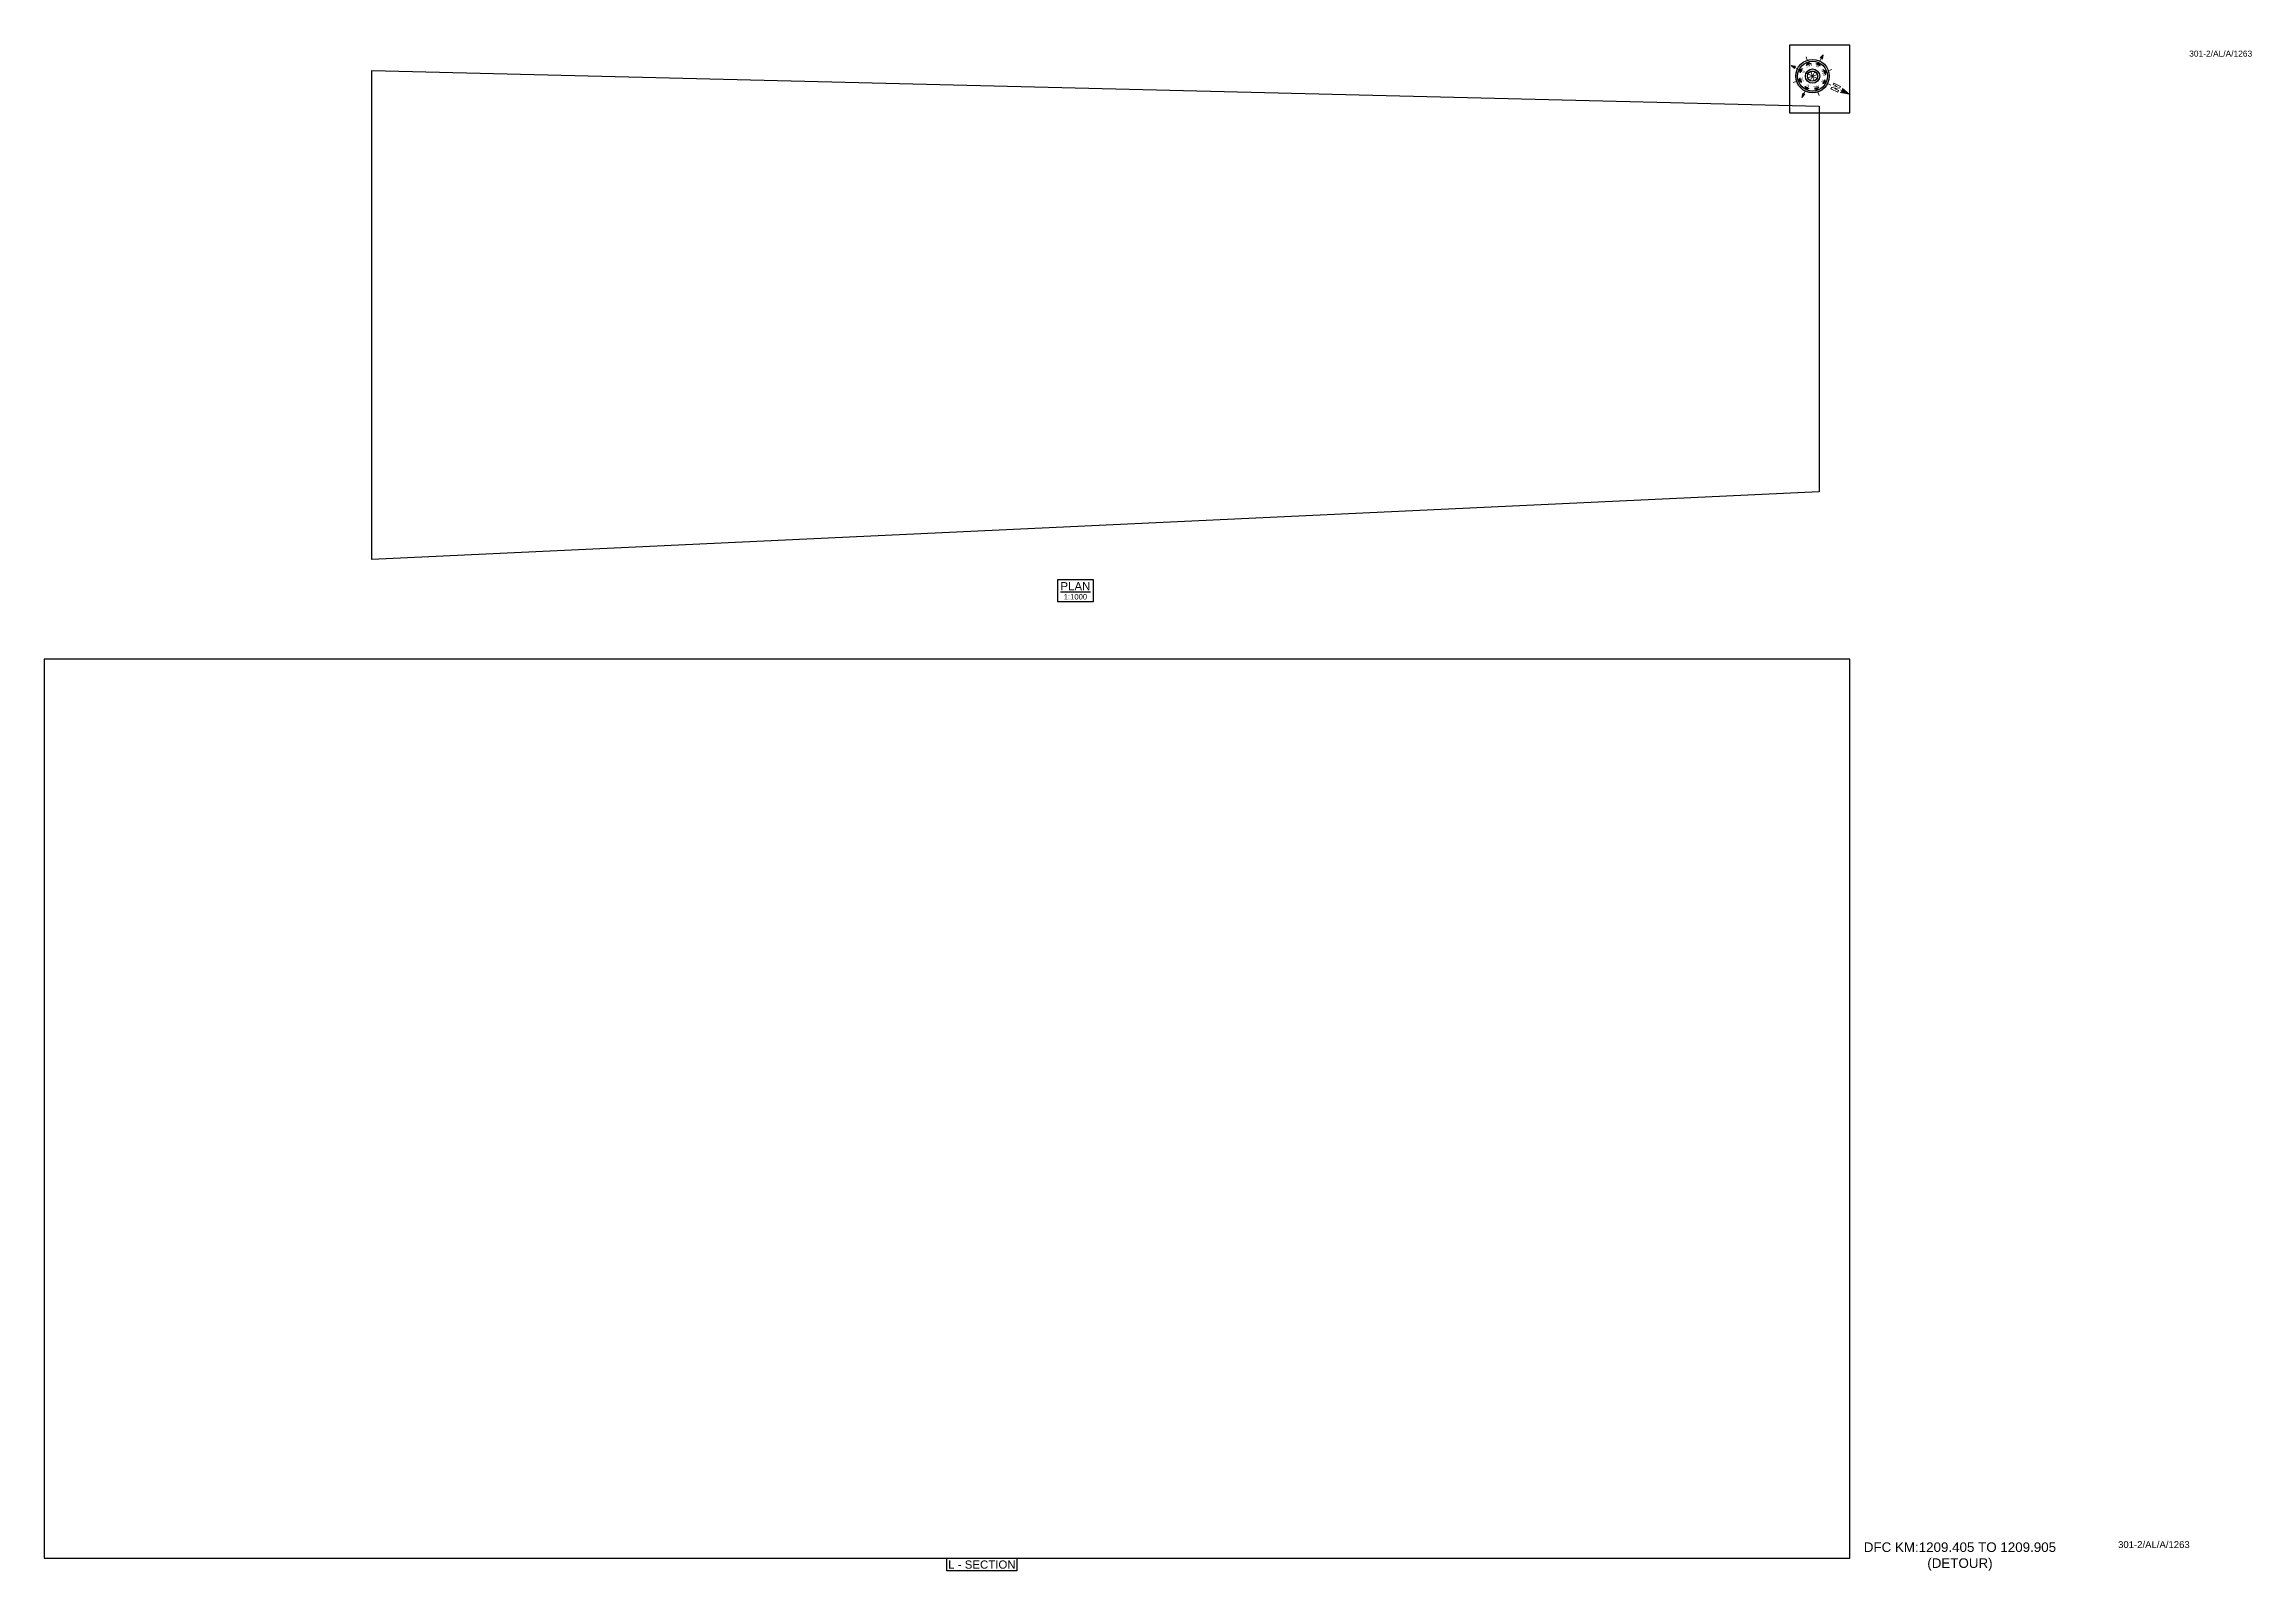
# Paper-space layout '1263' of a CAD drawing. Header units: metres. Extents: x 15 to 823, y 20 to 579.
import ezdxf
from ezdxf.enums import TextEntityAlignment as Align

# ---------------------------------------------------------------- set-up
doc = ezdxf.new("R2010")
doc.units = ezdxf.units.M
doc.header["$MEASUREMENT"] = 0
doc.layers.get('Defpoints').update_dxf_attribs({"color": 5})
doc.layers.add('title', color=7, linetype='Continuous')
doc.styles.get("Standard").update_dxf_attribs({"font": 'arial.ttf'})
doc.styles.add('Style-Arial', font='arial.ttf')

# ---------------------------------------------------------------- blocks, each defined once
blk = doc.blocks.new('N')
for points in [[(0, 8.41), (-0.49, 6.68), (0, 6.93)], [(0.49, 6.68), (0, 6.93), (0, 8.41)], [(-4.93, 0), (-4.07, 0.25), (-4.19, 0)], [(-4.07, -0.25), (-4.19, 0), (-4.93, 0)], [(-3.08, 0), (-2.59, 0.49), (-2.59, -0.49)], [(-2.18, 2.18), (-1.48, 2.18), (-2.18, 1.48)], [(0, 3.08), (0.49, 2.59), (-0.49, 2.59)], [(2.18, 2.18), (2.18, 1.48), (1.48, 2.18)], [(3.08, 0), (2.59, -0.49), (2.59, 0.49)], [(4.07, 0.25), (4.19, 0), (4.93, 0)], [(4.93, 0), (4.07, -0.25), (4.19, 0)], [(-2.18, -2.18), (-2.18, -1.48), (-1.48, -2.18)], [(0, -3.08), (-0.49, -2.59), (0.49, -2.59)], [(0, -4.93), (-0.25, -4.07), (0, -4.19)], [(0.25, -4.07), (0, -4.19), (0, -4.93)], [(2.18, -2.18), (1.48, -2.18), (2.18, -1.48)]]:
    blk.add_hatch(color=7).paths.add_polyline_path(points, flags=0)
h = blk.add_hatch(color=7)
h.paths.add_polyline_path([(0, -3.08), (0, -3.46, 1), (0, 3.46), (0, 3.08, -1)])
h.paths.add_polyline_path([(0, 1.05), (0, 1.48, 1), (0, -1.48), (0, -1.05, -1)])
at = {"color": 7, "linetype": 'ByBlock', "lineweight": 13}
for p, q in [((-0.61, 4.57), (-0.61, 6.12)), ((-0.61, 6.12), (-0.3, 6.12)), ((-0.3, 6.12), (0.32, 5.19)), ((0.32, 4.57), (-0.3, 5.5)), ((-0.3, 5.5), (-0.3, 4.57)), ((0.32, 5.19), (0.32, 6.12)), ((0.32, 6.12), (0.64, 6.12)), ((0.64, 6.12), (0.64, 4.57))]:
    blk.add_line(p, q, dxfattribs=at)
at = {"color": 7, "lineweight": 13}
for p, q in [((0, 6.41), (0, 7.28)), ((-3.46, 0), (-4.19, 0)), ((-2.45, 2.45), (-2.97, 2.97)), ((1.05, 0), (-1.05, 0)), ((-1.05, 0), (1.05, 0)), ((-0.74, 0.74), (0.74, -0.74)), ((0.74, 0.74), (-0.74, -0.74)), ((0.74, -0.74), (-0.74, 0.74)), ((-0.74, -0.74), (0.74, 0.74)), ((0, 3.46), (0, 4.19)), ((0, 3.46), (0, 3.08)), ((0, 1.05), (0, 1.48)), ((0, 1.05), (0, -1.05)), ((0, -1.05), (0, 1.05)), ((2.45, 2.45), (2.97, 2.97)), ((3.46, 0), (4.19, 0)), ((-2.45, -2.45), (-2.97, -2.97)), ((0, -1.05), (0, -1.48)), ((0, -3.46), (0, -3.08)), ((0, -3.46), (0, -4.19)), ((2.45, -2.45), (2.97, -2.97))]:
    blk.add_line(p, q, dxfattribs=at)
at = {"color": 7, "linetype": 'ByBlock', "lineweight": 13}
for points in [[(-0.3, 4.57), (-0.61, 4.57)], [(0.32, 4.57), (0.64, 4.57)]]:
    blk.add_lwpolyline(points, dxfattribs=at)
at = {"color": 7, "lineweight": 13}
for points in [[(0, 8.41), (-0.49, 6.68), (0, 6.93), (0, 6.93)], [(0.49, 6.68), (0, 6.93), (0, 8.41), (0, 8.41)], [(-4.93, 0), (-4.07, 0.25), (-4.19, 0), (-4.19, 0)], [(-4.07, -0.25), (-4.19, 0), (-4.93, 0), (-4.93, 0)], [(-3.08, 0), (-2.59, 0.49), (-2.59, -0.49), (-2.59, -0.49)], [(-2.18, 2.18), (-1.48, 2.18), (-2.18, 1.48), (-2.18, 1.48)], [(0, 3.08), (0.49, 2.59), (-0.49, 2.59), (-0.49, 2.59)], [(2.18, 2.18), (2.18, 1.48), (1.48, 2.18), (1.48, 2.18)], [(3.08, 0), (2.59, -0.49), (2.59, 0.49), (2.59, 0.49)], [(4.07, 0.25), (4.19, 0), (4.93, 0), (4.93, 0)], [(4.93, 0), (4.07, -0.25), (4.19, 0), (4.19, 0)], [(-2.18, -2.18), (-2.18, -1.48), (-1.48, -2.18), (-1.48, -2.18)], [(0, -3.08), (-0.49, -2.59), (0.49, -2.59), (0.49, -2.59)], [(0, -4.93), (-0.25, -4.07), (0, -4.19), (0, -4.19)], [(0.25, -4.07), (0, -4.19), (0, -4.93), (0, -4.93)], [(2.18, -2.18), (1.48, -2.18), (2.18, -1.48), (2.18, -1.48)]]:
    blk.add_lwpolyline(points, close=True, dxfattribs=at)
at = {"color": 7}
for radius in [3.46, 3.08, 1.48, 1.05]:
    blk.add_circle((0, 0), radius, dxfattribs=at)
for s, rotation, p in [('W', 90, (-2.1, 0)), ('NW', 45, (-1.48, 1.48)), ('NE', 315, (1.48, 1.48)), ('E', 270, (1.97, 0)), ('SW', 135, (-1.48, -1.48)), ('SE', 225, (1.48, -1.48))]:
    blk.add_text(s, height=0.6, rotation=rotation, dxfattribs=at).set_placement(p, align=Align.CENTER)
for s, p in [('N', (0, 2.1)), ('S', (0, -2.47))]:
    blk.add_text(s, height=0.6, dxfattribs=at).set_placement(p, align=Align.CENTER)

psp = doc.layouts.new('1263')

# ---------------------------------------------------------------- linework, layer by layer
psp.add_lwpolyline([(345.48, 20.4), (345.48, 25), (371.01, 25), (371.01, 20.4)], close=True)
at = {"layer": 'Defpoints'}
psp.add_lwpolyline([(15, 25), (676.04, 25), (675.96, 354.19), (15, 354.19)], close=True, dxfattribs=at)
at = {"layer": 'title', "color": 7, "linetype": 'Continuous', "lineweight": -3}
psp.add_lwpolyline([(386.12, 383.31), (399, 383.31), (399, 375.16), (386.12, 375.16)], close=True, dxfattribs=at)

# ---------------------------------------------------------------- texts
at = {"style": 'Style-Arial'}
for height, p in [(2.2, (800.22, 574.76)), (2.5, (774.19, 28.76))]:
    psp.add_text('301-2/AL/A/1263', height=height, dxfattribs=at).set_placement(p)
at = {"insert": (668.57, 30.81), "char_height": 3.5, "attachment_point": 1, "style": 'Style-Arial'}
psp.add_mtext_dynamic_manual_height_columns('\\pxqc;{\\C1;DFC KM:1209.405 TO 1209.905 \\P(DETOUR)}', width=95.4615, gutter_width=17.5, heights=[0], dxfattribs=at)
at = {"layer": 'title', "color": 7, "linetype": 'Continuous', "lineweight": -3, "style": 'Style-Arial'}
for s, height, p in [('%%UPLAN', 3, (392.51, 380.87)), ('1:1000', 2, (392.51, 377.01))]:
    psp.add_text(s, height=height, dxfattribs=at).set_placement(p, align=Align.MIDDLE)
at = {"layer": 'title', "style": 'Style-Arial'}
psp.add_text('L - SECTION', height=3, rotation=0.00006, dxfattribs=at).set_placement((358.27, 22.7), align=Align.MIDDLE_CENTER)

# ---------------------------------------------------------------- viewports
at = {"layer": 'Defpoints'}
vp = psp.add_viewport(center=(345.52, 189.6), size=(661.04, 329.1908), view_center_point=(44205.11, -11970.41), view_height=329.1908, status=3, dxfattribs=at)
vp.dxf.flags = 0x10000  # cut along an outline
vp.dxf.clipping_boundary_handle = psp.add_lwpolyline([(15, 25), (676.04, 25), (675.96, 354.19), (15, 354.19)], format="xyb", close=True, dxfattribs={"invisible": 1}).dxf.handle

# ---------------------------------------------------------------- wipeouts: each hides what was drawn before it
psp.add_wipeout([(653.96, 579), (676, 579), (676, 554.19), (653.96, 554.19)])

# ---------------------------------------------------------------- next in the draw order: linework, layer by layer
psp.add_lwpolyline([(676, 579), (653.96, 579), (653.96, 554.19), (676, 554.19)], close=True)
psp.add_lwpolyline([(134.96, 569.67), (664.79, 556.64), (664.79, 415.43), (134.96, 390.61)], close=True, dxfattribs=at)

# ---------------------------------------------------------------- next in the draw order: block references
at = {"xscale": 1.771541371757185, "yscale": 1.771541371757185, "zscale": 1.771541371757185, "rotation": 243.6792631414861}
psp.add_blockref('N', (662.34, 567.61), dxfattribs=at)

# ---------------------------------------------------------------- next in the draw order: viewports
at = {"layer": 'Defpoints', "view_twist_angle": 243.67926314}
vp = psp.add_viewport(center=(399.88, 480.14), size=(529.83, 179.0553), view_center_point=(2759896.76, -2067302.6), view_height=179.0554, dxfattribs=at)
vp.dxf.flags = 0x10000  # cut along an outline
vp.dxf.clipping_boundary_handle = psp.add_lwpolyline([(134.96, 569.67), (664.79, 556.64), (664.79, 415.43), (134.96, 390.61)], format="xyb", close=True, dxfattribs={"invisible": 1}).dxf.handle

doc.saveas('drawing.dxf')
